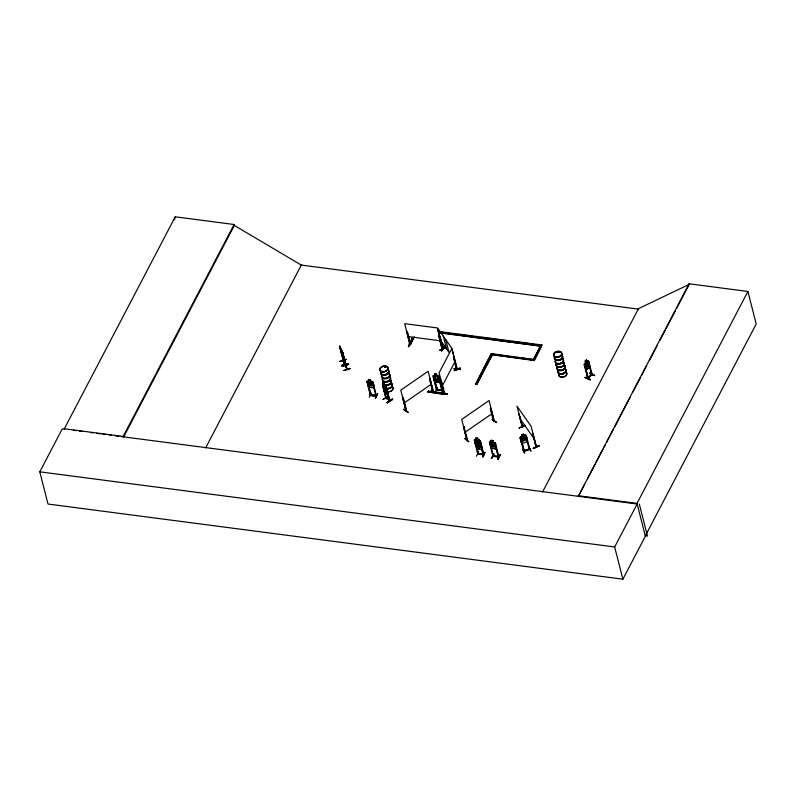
<?xml version="1.0" encoding="UTF-8"?>
<svg xmlns="http://www.w3.org/2000/svg" width="796" height="796" viewBox="0 0 796 796"><rect width="100%" height="100%" fill="white"/><g stroke="black" fill="none" stroke-linecap="round" stroke-linejoin="round"><path stroke-width="1.19" d="M388.289 394.199L388.279 395.542L388.229 394.239M589.468 366.926L589.498 364.936L589.518 366.946L586.194 370.04L589.518 366.946M433.352 391.463L432.646 391.761L433.124 391.393M433.273 391.871L432.815 392.189L433.472 391.93M467.451 439.84C466.944 440.825 466.337 439.253 467.232 439.233M463.561 427.183L464.158 426.964L463.561 427.183L466.784 440.098L467.351 439.7M466.735 439.521L467.501 439.81L464.018 426.855M494.216 420.815L493.819 421.621L490.445 408.597L491.052 408.378L490.585 408.696M443.382 349.345L439.8 336.101L443.362 349.364L442.944 348.479M443.034 349.404L437.81 328.27L451.919 348.469L457.232 369.225C456.267 369.672 456.844 368.449 457.093 368.697M522.067 427.044L522.156 426.367L522.564 427.203M522.604 427.233L519.022 414L522.574 427.263L522.246 426.885M532.683 433.949L536.186 447.173L536.096 446.238M585.12 377.612C588.254 376.747 595.06 383.085 585.14 377.573M527.052 441.422C526.962 436.656 529.768 442.685 522.266 443.213L521.191 441.949L520.077 437.651L520.654 436.815L521.967 436.308L521.171 437.253L521.927 440.218L523.261 441.093L525.161 440.357L525.848 438.705L525.091 435.74L523.947 435.601L525.38 434.994L526.196 435.352L527.211 439.621M407.93 412.089L403.781 409.144M407.97 412.318L403.612 409.532M468.655 441.79L464.705 438.417L468.884 441.581M374.02 386.309L373.841 387.871L369.125 387.254L368.06 385.543M439.919 382.319L440.128 380.856L439.979 382.379L435.243 381.791L434.168 380.09L435.303 381.702L439.939 382.269M481.102 446.536L481.341 445.034M475.381 444.267L476.446 445.979L481.162 446.596L481.381 445.103M481.938 449.531L481.162 443.79L478.943 443.024L478.595 441.392L476.575 441.143M475.182 443.074L477.262 449.014L481.998 449.591L482.227 448.088M491.391 442.088L490.525 442.486L491.281 445.442L492.605 446.845L494.485 447.083L495.162 445.949L492.923 440.705C489.122 438.556 492.853 443.253 490.018 441.85L489.49 442.397L491.6 448.297L496.316 448.914L496.565 447.362M477.799 441.79L475.6 440.268L477.331 442.258L476.486 443.959L477.988 442.675M478.436 444.835L479.839 443.621L479.033 445.272L480.834 447.332L478.695 445.571L477.341 446.904L478.197 445.183L476.456 443.203L479.013 443.501L478.257 440.546L476.376 440.297L477.928 446.327L479.809 446.566L479.053 443.601L477.112 443.302M478.406 444.825L477.162 443.352M529.778 448.854L523.519 451.073L524.206 450.815M529.24 449.063L529.3 449.571L525.917 436.516L526.474 436.298L529.907 449.302M444.377 393.075L444.367 393.592L441.103 380.229L444.128 393.552L444.536 392.657L444.874 393.582L444.407 394.468L427.969 391.93L428.427 391.045L444.765 393.184L444.407 394.468M444.606 393.184L444.009 393.085L444.506 392.617M453.601 356.349L456.864 369.712L456.824 369.155M522.504 449.611L524.703 453.332M447.252 393.751C428.348 391.214 460.178 395.522 441.054 393.453L447.292 393.93M371.563 392.935L369.175 397.274M476.505 456.217L478.635 451.64M491.659 458.506L494.037 453.979M344.807 364.09C344.947 366.747 340.628 352.857 344.678 364.737L340.857 349.335M345.782 365.812L345.255 365.016L345.474 365.613M346.777 369.254L343.554 356.349M343.185 354.25L347.225 369.583L346.738 368.856M386.398 398.139L385.791 398.05L382.518 385.095L386.199 398.289L382.468 383.931L383.622 384.508L383.214 382.806L386.349 386.975L389.891 400.915L385.901 397.383L385.762 398.01L389.702 401.035L386.378 388.12M385.821 398.03L385.642 397.542M386.12 397.95L389.741 400.338L389.672 401.045L386.209 387.722M389.264 400.686L384.856 385.433M382.657 371.443L383.015 371.593M382.906 371.225L382.369 371.503L382.916 371.583M385.612 367.016C384.01 368.568 384.826 365.344 385.672 367.065M384.995 366.648L385.035 367.274L385.602 366.697M556.842 356.847L556.474 357.056M556.384 356.509L556.653 357.006M558.225 352.349L558.663 351.922L558.633 352.558M589.508 364.996L588.413 360.688L587.816 360.538L584.174 364.638L586.194 370.04L585.309 368.916M588.343 378.239L584.911 365.225L587.936 378.588L588.224 377.772M385.075 387.543L385.413 386.368L384.727 386.985L383.254 384.667L384.538 387.135L384.16 388.349L384.886 387.682L386.398 390.1L384.995 387.553M385.503 390.1L385.115 391.324L385.523 391.622L385.851 390.647L387.383 393.055L386.04 390.508M386.418 389.413L386.1 390.169L383.921 387.453M387.254 392.468L386.926 393.234L384.717 390.538L383.165 384.498L383.682 384.478M586.881 361.563L586.453 359.852L585.04 361.175L585.558 362.787L584.931 363.951L585.687 366.916L586.712 367.523L588.035 366.289L588.423 364.359L587.667 361.404L586.821 361.533M523.858 451.65L529.837 449.322L529.559 448.695L524.116 450.825M442.576 390.418L436.616 389.692L433.084 375.831L438.357 375.931L439.143 376.578M434.556 373.931L435.014 375.622L434.168 375.981L434.924 378.936L436.258 380.329L438.138 380.558L438.825 379.413L438.069 376.458L436.924 375.802L436.576 374.18L434.556 373.931L436.546 374.229L438.546 382.15M438.327 375.981L439.054 376.637L442.616 390.617L439.342 377.563L438.715 377.652L442.039 390.597L442.586 390.637L436.467 389.841M480.336 443.243L475.113 443.044M478.973 443.034L480.068 443.73M477.262 449.014L481.998 449.591M409.92 344.598L406.676 331.504L407.234 331.574L410.577 344.469L409.821 344.569M409.93 344.578L410.467 344.648L407.234 331.574M410.238 343.016L408.348 346.698L411.035 342.18M410.965 341.912L408.686 346.738M409.87 343.902L410.457 343.971L409.701 344.071M410.418 344.29L410.408 344.628M442.496 348.359C440.835 347.812 443.024 349.185 442.039 348.807L438.795 335.703L439.352 335.773L442.616 348.827L437.362 327.952L404.686 323.673L409.95 344.35L410.577 344.439L409.263 344.22L412.567 337.315M441.531 350.986L443.78 346.2L441.83 351.056M433.253 376.966L433.89 376.886L437.153 389.931L436.546 389.871L433.253 376.966L433.81 377.035L437.193 389.722M437.014 389.244L436.437 389.214L442.496 390.149M442.009 390.378L438.795 377.493M441.521 392.786L443.87 388.219M460.118 369.483L454.058 368.538M477.68 441.939L478.953 440.705L478.157 442.357L479.968 444.357L477.819 442.646M584.632 484.237L578.314 496.316L689.057 283.774L747.902 291.465L637.009 503.4L645.367 536.215L622.88 579.19L48.009 504.037L39.8 471.829L62.287 428.855L64.745 429.183M175.239 216.811L64.337 428.755L123.181 436.447L123.42 437.382L234.322 225.437L234.084 224.502L175.239 216.811L174.384 219.796M123.181 436.447L234.084 224.502M205.657 447.889L301.565 264.58M367.732 382.538L367.175 382.468L367.732 382.538L371.075 395.433L370.319 394.925M370.419 379.712L368.439 379.403L368.896 381.095L368.05 381.443L368.807 384.398L370.13 385.801L372.011 386.05L372.687 384.906L371.931 381.951L370.797 381.294L370.448 379.662L368.488 379.513M370.846 381.244L372.976 382.13L374.06 386.378M372.19 381.473L373.006 382.08L376.488 396.169L370.458 395.353L366.966 381.284L372.22 381.423M372.707 383.025L373.254 383.095L372.707 383.025L375.941 396.119C378.17 394.925 372.757 396.836 370.439 395.393M370.448 394.707L370.956 394.965M375.961 396.1C376.14 393.92 364.011 395.095 376.409 395.493M375.374 398.338L377.722 393.532L375.413 398.308M409.263 344.22L412.666 337.713M413.751 337.474L410.348 343.981L409.154 343.822M414.427 336.788L410.517 344.459M428.069 392.329L428.427 391.045M442.397 385.722L455.103 361.424M476.714 384.538L492.605 354.17L476.714 384.538L475.52 384.388L491.311 353.613L533.449 359.513M475.52 384.388L491.311 353.613M480.267 440.815L483.819 454.894L477.729 454.098L474.297 440.009L474.864 439.541C477.749 440.924 473.958 436.288 477.769 438.387L478.147 440.029L479.262 440.676L480.824 446.685L480.137 447.83L478.247 447.601L476.923 446.208L475.371 440.168L476.247 439.77L475.839 438.188M475.132 441.103L474.506 441.193L475.132 441.103L478.486 453.999L477.61 453.63L477.839 454.108M476.446 445.979L475.441 444.267M480.326 440.805L479.54 440.158L474.834 439.591L474.346 440.089M480.028 441.75L483.172 454.805L480.028 441.75L480.585 441.82L483.759 454.874M481.162 446.596L476.476 445.929M477.779 453.431L483.829 454.645M483.242 454.805L483.132 454.158M534.116 358.23L540.365 346.3M482.665 456.814L485.053 452.257L483.033 457.103M490.286 443.422L489.649 443.511L490.286 443.422L493.52 456.496L493.51 455.819L492.873 456.406L489.421 442.367L490.018 441.85L495.48 443.113L493.321 442.287M534.076 360.15L492.037 354.658L534.176 360.558L542.016 344.966L437.9 331.355M534.176 360.558L542.016 344.966M493.241 442.377L492.923 440.705M490.505 446.626L491.659 448.198L496.316 448.914M495.102 444.218L495.729 444.128L495.102 444.218L498.435 457.133M492.983 456.426L492.833 455.75M498.316 456.665L498.425 457.163L495.182 444.059M498.316 456.605C485.072 455.372 502.445 456.665 498.266 456.635M500.216 454.586L497.848 459.382L500.167 454.556M497.848 459.382L500.256 454.765L497.928 459.362M542.593 491.928L638.511 308.619L689.217 284.371L689.057 283.774M587.508 478.744L594.98 464.466M596.124 462.277L603.02 449.093M604.174 446.894L605.318 444.705M606.472 442.506L613.368 429.333M614.512 427.134L630.034 397.483M632.9 391.99L640.372 377.712M641.516 375.523L646.69 365.633M649.566 360.15L657.038 345.872M659.904 340.38L665.078 330.499M666.232 328.3L675.426 310.729M676.57 308.53L689.217 284.371M622.88 579.19L614.671 546.981L637.158 504.007L121.231 436.566M645.297 535.947L756.2 324.012L747.902 291.465M339.753 346.708L341.096 349.762M345.663 365.344L342.18 351.464L344.817 359.901M405.761 410.338L406.328 409.94M480.018 443.641L479.331 444.775L477.451 444.526L476.127 443.133M494.336 421.263L493.679 421.522L494.187 421.164L490.903 408.278M535.847 446.417L536.474 447.093L531.141 426.367L517.022 406.169L522.365 427.353M520.693 436.855L520.106 437.691L523.798 451.69M444.476 393.513L439.113 372.836L451.82 348.539L457.143 369.314M556.444 356.528L556.673 356.727M558.265 352.399L559.369 352.499L558.752 351.852M591.906 374.06L591.856 374.996L588.353 362.011L588.911 361.732L588.523 362.09M591.518 374.428L592.085 374.16M403.801 409.403L408.02 412.338M592.085 374.21L588.045 378.518M344.897 364.608L340.728 348.807M345.255 365.075L346.927 369.633M347.205 369.543L345.653 365.424M405.841 410.248L406.239 409.98M405.94 410.706L402.647 397.891L403.104 397.562L406.537 410.577L405.93 410.746L406.448 410.408M406.507 410.607L406.02 410.905L400.796 390.159L428.139 371.254L433.422 391.99M467.292 439.432L467.411 439.899M585.15 361.205L586.473 359.971M588.742 361.653L592.204 374.677L587.637 378.04L591.508 374.598M587.796 378.399L584.911 365.225M385.324 367.175L385.344 366.618M558.344 352.121L558.931 351.862M559.319 352.429L558.702 352.091M433.133 375.911L433.701 375.413M475.083 443.093L477.063 442.795M343.474 360.936L339.773 347.723C341.872 350.648 341.056 353.434 340.887 350.19L339.773 347.723M591.945 374.02L591.955 374.568M498.853 456.735L495.42 443.123M403.254 397.672L402.647 397.891M432.905 392.329L429.532 379.304L429.989 378.986L433.054 392.289M435.402 393.085L431.362 390.329L435.73 393.144M431.611 390.209L435.452 393.085M496.634 422.437L492.167 419.432L496.316 422.377M404.079 403.045L431.422 384.14M464.993 432.337L492.336 413.432M384.08 385.841L385.393 386.836M383.314 386.985L385.194 393.194L388.329 395.512M383.632 386.776L387.254 389.99M385.801 388.428L386.498 389.513M386.637 389.144L387.194 390.03M384.349 391.274L385.274 393.134L388.289 395.433M388.279 394.279L387.214 389.98M591.876 374.946L588.353 362.011M384.508 383.811L383.214 382.926M383.065 385.254L382.518 385.095M383.503 388.229L384.349 390.149L387.383 392.527L387.393 391.184M386.349 386.975L385.742 386.13M384.398 390.11L387.443 392.498M383.005 399.433L388.418 395.891M383.165 399.532L388.438 396.08M387.383 402.856C403.791 392.209 376.07 409.751 392.478 399.264M387.105 402.438L392.368 398.985L387.174 402.647M524.295 451.511L521.052 438.556L520.425 438.636L520.982 438.417L524.265 451.302M385.244 367.195L385.075 366.558M441.899 348.111L442.506 348.17M436.944 389.473L436.357 389.403M442.029 389.901L437.153 389.433M370.478 395.184L366.946 381.334L368.896 381.095M492.953 456.227L498.963 456.556M498.903 457.193L492.933 456.387M406.318 410.467L403.104 397.562M467.013 440.168L461.71 419.452L489.052 400.547L494.326 421.333M476.167 443.253L477.043 442.845M443.054 348.529L443.332 349.275M439.909 350.25L445.919 347.563M439.959 350.33L445.869 347.384L439.87 350.061M453.471 356.051L456.864 369.712M454.128 370.568L460.138 367.921M454.267 370.787L460.277 368.13M525.101 425.283L519.091 427.959M519.131 428.139L525.141 425.452M533.29 448.267C551.628 439.78 521.052 454.526 539.28 445.561M533.36 448.496L539.35 445.78M589.697 373.304L594.662 375.593M521.997 436.347L521.569 434.725L523.619 433.979L523.967 435.651M520.683 436.855L525.41 435.034L526.136 435.402M530.972 451.213L528.683 446.984L530.942 450.934M559.001 352.409L558.384 352.25M339.852 346.549L343.444 360.867M340.23 347.175L340.728 348.797M341.404 350.728L341.026 349.752L342.728 356.14L340.887 350.877L341.404 352.946M345.772 365.881L342.051 350.787L343.454 354.936M341.375 351.812L344.628 364.687M345.514 365.901L342.111 352.648L344.171 358.449M343.146 355.822L345.056 361.056L343.802 357.842M339.892 361.255L346.27 359.255M339.942 361.444L346.31 359.434M341.534 365.434L348.061 363.931L341.544 365.483M341.603 365.702L347.981 363.722L341.593 365.663M348.598 364.18L342.21 366.22L348.668 364.449M348.638 364.359L342.23 366.18M343.872 370.379L350.25 368.399M343.932 370.618L350.29 368.578M433.332 391.831L429.989 378.986M494.117 420.656L493.729 421.283M529.678 449.173L523.519 451.073M492.276 419.621L496.405 422.557M437.591 387.443L435.273 391.781M591.677 374.548L587.756 378.508L584.224 364.608L584.533 363.613M383.961 387.572L384.488 387.543M370.936 395.443L367.812 382.379M435.173 376.1L437.064 376.339M435.929 379.065L437.81 379.294M476.635 441.263L478.515 441.491M406.597 331.663L407.154 331.733M438.715 335.862L439.273 335.932M409.92 343.902L410.398 343.991M442.079 348.588L442.586 348.628M438.715 377.652L439.263 377.722M441.153 393.164L447.332 393.97M645.387 535.778L647.466 536.046L639.317 504.097M638.432 308.609L638.243 309.117L301.306 265.078L234.322 225.437M439.223 331.922L449.034 333.206M451.481 333.524L455.153 334.002M457.61 334.32L460.058 334.638M462.506 334.967L466.187 335.444M468.635 335.763L472.307 336.24M475.988 336.728L478.436 337.046M480.884 337.365L484.565 337.842M487.013 338.171L490.694 338.648M494.366 339.126L496.813 339.444M499.271 339.773L502.943 340.25M505.39 340.569L509.072 341.046M512.743 341.534L515.201 341.852M517.649 342.171L521.32 342.648M523.778 342.976L527.45 343.454M531.121 343.932L533.579 344.25M536.026 344.569L539.698 345.056M438.656 332.4L540.464 346.101L438.765 332.808M407.97 336.559L440.646 340.827M492.605 354.17L496.207 354.648M498.604 354.956L502.216 355.424M504.614 355.742L508.216 356.21M510.624 356.528L514.226 356.996M516.624 357.314L520.236 357.782M522.634 358.1L526.236 358.568M528.643 358.887L532.245 359.354M475.421 383.98L476.615 384.14M429.701 391.602L433.203 392.06M435.541 392.358L439.034 392.816M441.372 393.125L444.874 393.582M427.969 391.93L444.307 394.07M475.729 438.178C478.864 437.004 476.913 440.894 479.54 440.158M490.883 440.486L492.893 440.755M479.948 441.909L480.495 441.979M478.396 453.66L483.122 454.337M492.973 455.75L493.47 455.79M483.859 454.685L477.839 453.412M578.165 495.709L637.009 503.4M73.341 430.308L75.789 430.626M79.481 431.104L81.928 431.432M90.525 432.546L92.983 432.875M96.664 433.352L100.356 433.84M102.813 434.158L105.261 434.477M108.953 434.954L111.4 435.283M115.092 435.76L118.773 436.248M39.8 471.829L614.671 546.981M343.175 360.986L342.927 360.1M344.598 363.732L343.136 360.697M442.009 348.767L438.795 335.703M594.602 375.404L589.607 373.115L594.572 375.404M384.617 388.08L385.841 389.005M382.727 383.772L385.791 386.13M384.567 387.96L385.771 388.906M536.265 446.745L532.892 433.85M536.156 447.143L532.932 434.288M479.5 440.248L480.237 440.865M384.209 384.647L384.229 384.657A4.169 2.776 -14.3 0 1 383.324 383.513M382.408 371.563L382.448 371.682A4.159 2.766 -14.3 0 0 387.921 367.842A4.159 2.766 -14.3 0 0 381.334 366.976A4.179 2.786 -14.3 0 0 382.428 371.782A4.179 2.786 -14.3 0 0 387.98 367.951A4.179 2.786 -14.3 0 0 381.344 367.085A4.159 2.766 -14.3 0 0 382.408 371.652M521.191 441.949L522.325 443.183M520.305 419.054L534.424 439.253M441.093 341.156L449.024 352.509L445.74 339.633M453.839 359.394L455.212 361.354M526.474 436.298L525.917 436.516M341.882 352.976L341.862 353.623L341.086 350.817L341.882 353.663L340.847 350.33M342.051 350.787L342.758 352.847M340.429 347.782L339.723 345.862L341.613 352.29M342.111 352.648L344.25 358.518M343.902 357.334L342.121 350.757M339.982 346.439L340.25 347.245M540.932 345.215L532.982 360.399M521.649 434.745L522.077 436.377M490.445 408.597L493.679 421.522M490.913 440.437L491.371 442.138M460.048 369.304L453.949 368.807M454.257 360.14L456.655 369.692M443.312 336.161L446.606 349.046M434.636 373.991L436.656 381.921M384.339 383.931L384.468 384.458L383.563 383.324M343.195 355.185L344.23 358.479L344.21 357.892M562.682 359.056A4.159 2.776 -14.3 0 1 560.105 363.971A4.159 2.776 -14.3 0 1 555.678 360.767M562.673 358.817A4.229 2.816 -14.3 0 1 560.593 363.653A4.229 2.816 -14.3 0 1 555.3 361.314M563.439 362.051A4.159 2.776 -14.3 0 1 561.399 366.817A4.159 2.776 -14.3 0 1 556.185 364.508M563.369 361.842A4.149 2.766 -14.3 0 1 561.339 366.578A4.149 2.766 -14.3 0 1 556.145 364.289M561.767 355.265A4.229 2.816 -14.3 0 1 559.688 360.1A4.229 2.816 -14.3 0 1 554.394 357.762M562.533 358.459A4.169 2.776 -14.3 0 1 560.483 363.225A4.169 2.776 -14.3 0 1 555.26 360.916M561.777 355.494A4.169 2.776 -14.3 0 1 559.727 360.27A4.169 2.776 -14.3 0 1 554.504 357.961M562.633 358.628A4.229 2.816 -14.3 0 1 560.553 363.464A4.229 2.816 -14.3 0 1 555.26 361.135M561.727 355.076A4.229 2.816 -14.3 0 1 559.648 359.911A4.229 2.816 -14.3 0 1 554.344 357.573M561.618 354.907A4.159 2.776 -14.3 0 1 559.578 359.663A4.159 2.776 -14.3 0 1 554.364 357.364M565.817 369.742A4.159 2.776 -14.3 0 1 562.155 374.21A4.159 2.776 -14.3 0 1 558.255 370.896M565.827 369.513A4.229 2.816 -14.3 0 1 562.105 374.04A4.229 2.816 -14.3 0 1 558.145 370.687M564.473 368.538A4.229 2.816 -14.3 0 1 565.26 368.946M566.573 372.717A4.159 2.776 -14.3 0 1 562.911 377.175A4.159 2.776 -14.3 0 1 559.011 373.871M566.503 372.528A4.149 2.766 -14.3 0 1 562.862 376.976A4.149 2.766 -14.3 0 1 558.981 373.672M564.056 362.926A4.149 2.766 -14.3 0 1 560.414 367.364A4.149 2.766 -14.3 0 1 556.533 364.07M563.488 362.17A4.179 2.786 -14.3 0 1 560.911 367.105A4.179 2.786 -14.3 0 1 556.454 363.881M564.354 365.394A4.229 2.816 -14.3 0 1 561.747 370.379A4.229 2.816 -14.3 0 1 557.24 367.125M565.12 368.588A4.169 2.776 -14.3 0 1 562.543 373.513A4.169 2.776 -14.3 0 1 558.096 370.299M564.921 366.19A4.169 2.776 -14.3 0 1 561.25 370.657A4.169 2.776 -14.3 0 1 557.339 367.344M563.588 365.225A4.169 2.776 -14.3 0 1 564.364 365.633M565.777 369.324A4.229 2.816 -14.3 0 1 562.056 373.861A4.229 2.816 -14.3 0 1 558.096 370.498M564.434 368.359A4.229 2.816 -14.3 0 1 565.21 368.767M564.304 365.215A4.229 2.816 -14.3 0 1 562.225 370.05A4.229 2.816 -14.3 0 1 556.931 367.712M564.205 365.036A4.159 2.776 -14.3 0 1 562.155 369.802A4.159 2.776 -14.3 0 1 556.941 367.493M389.751 374.966A4.159 2.776 -14.3 0 1 385.791 378.757A4.159 2.776 -14.3 0 1 381.632 376.2M388.896 373.742A4.159 2.776 -14.3 0 1 389.453 374.299M388.896 373.503A4.229 2.816 -14.3 0 1 386.279 378.488A4.229 2.816 -14.3 0 1 381.772 375.234M389.642 376.727A4.159 2.766 -14.3 0 1 387.085 381.622A4.159 2.766 -14.3 0 1 382.657 378.428M389.592 376.518A4.159 2.766 -14.3 0 1 387.025 381.423A4.159 2.766 -14.3 0 1 382.607 378.219M387.99 369.951A4.229 2.816 -14.3 0 1 385.373 374.936A4.229 2.816 -14.3 0 1 380.866 371.682M388.746 373.145A4.169 2.776 -14.3 0 1 386.169 378.06A4.169 2.776 -14.3 0 1 381.732 374.856M387.99 370.18A4.169 2.776 -14.3 0 1 386.926 374.518A4.169 2.776 -14.3 0 1 381.045 374.05M380.747 373.384A4.169 2.776 -14.3 0 1 380.976 371.891M388.846 373.314A4.229 2.816 -14.3 0 1 386.239 378.309A4.229 2.816 -14.3 0 1 381.732 375.055M387.941 369.762A4.229 2.816 -14.3 0 1 385.334 374.757A4.229 2.816 -14.3 0 1 380.826 371.503M387.841 369.593A4.159 2.776 -14.3 0 1 385.264 374.508A4.159 2.776 -14.3 0 1 380.826 371.304M392.03 384.428A4.159 2.776 -14.3 0 1 391.244 387.632A4.159 2.776 -14.3 0 1 386.806 388.916M391.473 383.632A4.229 2.816 -14.3 0 1 391.582 387.115A4.229 2.816 -14.3 0 1 386.727 388.756M392.229 386.856A4.159 2.766 -14.3 0 1 392.338 390.269A4.159 2.766 -14.3 0 1 387.562 391.891M392.179 386.647A4.159 2.766 -14.3 0 1 392.289 390.06A4.159 2.766 -14.3 0 1 387.513 391.682M389.732 377.045A4.159 2.766 -14.3 0 1 388.189 381.602A4.159 2.766 -14.3 0 1 382.508 380.229M389.702 376.856A4.179 2.786 -14.3 0 1 387.652 381.632A4.179 2.786 -14.3 0 1 382.418 379.324M390.567 380.08A4.229 2.816 -14.3 0 1 388.488 384.916A4.229 2.816 -14.3 0 1 383.194 382.577M391.334 383.274A4.169 2.776 -14.3 0 1 391.443 386.707A4.169 2.776 -14.3 0 1 386.647 388.329M390.577 380.319A4.169 2.776 -14.3 0 1 390.339 384.08A4.169 2.776 -14.3 0 1 384.956 385.145M391.433 383.453A4.229 2.816 -14.3 0 1 391.542 386.926A4.229 2.816 -14.3 0 1 386.677 388.577M390.528 379.901A4.229 2.816 -14.3 0 1 388.438 384.737A4.229 2.816 -14.3 0 1 383.145 382.398M390.418 379.722A4.159 2.776 -14.3 0 1 388.368 384.488A4.159 2.776 -14.3 0 1 383.165 382.18M368.269 381.543L370.011 383.533L369.155 385.234L370.498 383.921L372.637 385.692L370.837 383.622L371.632 381.98L370.349 383.214L368.269 381.543M490.744 442.576L492.485 444.566L491.63 446.277L492.973 444.964L495.112 446.725L493.311 444.665C495.261 443.123 493.112 441.979 492.824 444.258L490.843 442.566M521.46 437.203L523.211 438.536L522.345 440.934L523.708 438.715L525.857 439.581L524.047 438.198L524.902 435.949L523.559 437.999L521.559 437.143M588.533 365.195L588.075 365.682L586.911 364.876L586.085 367.553L586.543 364.797C584.174 364.598 585.617 362.27 586.761 364.14L587.548 361.603L587.13 364.24L588.533 365.195M585.319 377.364L590.274 379.682L585.319 377.364M493.789 453.949L491.381 458.536L493.769 453.979M586.254 360.429L585.538 361.752L586.254 360.429M586.96 362.061L585.637 363.294L586.393 366.25L587.717 365.026L586.96 362.061M523.27 434.417L522.186 435.412L523.27 434.417M524.076 436.128L522.186 436.865L522.942 439.82L524.833 439.094L524.076 436.128M436.248 374.448L435.044 374.299L436.387 374.976L436.248 374.448M478.247 441.71L477.043 441.561L478.386 442.238L478.247 441.71M370.12 379.931L368.916 379.772L370.259 380.458L370.12 379.931M370.926 381.821L369.055 381.573L369.812 384.538L371.682 384.776L370.926 381.821M477.451 438.656L476.237 438.496L477.58 439.183L477.451 438.656M492.595 440.964L491.391 440.805L492.734 441.491L492.595 440.964M493.401 442.865L491.53 442.616L492.286 445.571L494.157 445.82L493.401 442.865M385.155 386.995L384.368 386.388L385.294 387.523L385.155 386.995M386.597 391.97L385.373 391.035L383.811 385.005L385.025 385.951L386.597 391.97M556.225 356.996L556.185 356.946A4.159 2.776 -14.3 0 1 555.111 352.28A4.159 2.776 -14.3 0 1 561.717 353.145A4.159 2.776 -14.3 0 1 556.185 356.966M556.265 357.275A4.159 2.776 -14.3 0 0 561.787 353.454A4.159 2.776 -14.3 0 0 555.19 352.588A4.159 2.776 -14.3 0 0 556.265 357.275M556.205 357.096A4.179 2.786 -14.3 0 0 561.757 353.255A4.179 2.786 -14.3 0 0 555.13 352.389A4.179 2.786 -14.3 0 0 556.205 357.096M382.478 371.941A4.159 2.766 -14.3 0 0 388 368.13A4.159 2.766 -14.3 0 0 381.403 367.274A4.159 2.766 -14.3 0 0 382.478 371.941"/></g></svg>
